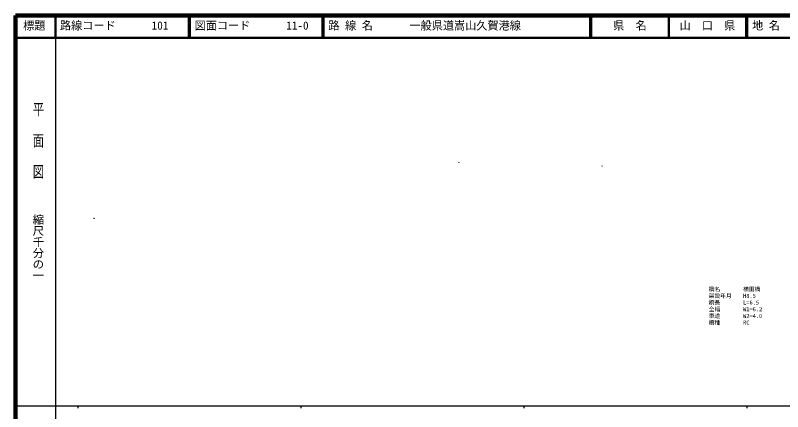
# Model space of a CAD drawing. Units: millimetres on the paper, with parts at other scales. Extents: x 40 to 680, y 20 to 380.
# Drawn here: x 40 to 384.1, y 202.4 to 380 of the extents above; entities that cross this region are included whole.
import ezdxf
from ezdxf.enums import TextEntityAlignment as Align

# ---------------------------------------------------------------- set-up
doc = ezdxf.new("R2010")
doc.units = ezdxf.units.MM
for name, color, linetype, lineweight in [('M-OTRS', 6, 'Continuous', 25), ('M-TTL', 2, 'Continuous', 140), ('M-TTL-BAND', 7, 'Continuous', 25), ('M-TTL-LINE', 7, 'Continuous', 50)]:
    doc.layers.add(name, color=color, linetype=linetype, lineweight=lineweight)
doc.layers.add('M-STR-HTXT', color=7, linetype='Continuous')
doc.layers.add('M-TTL-TXT', color=7, linetype='Continuous')
doc.styles.add('@ＭＳ ゴシック', font='')
doc.styles.add('ＭＳ ゴシック', font='')
doc.styles.get('@ＭＳ ゴシック').set_extended_font_data('@MS Gothic')
doc.styles.get('ＭＳ ゴシック').set_extended_font_data('MS Gothic')

msp = doc.modelspace()

# ---------------------------------------------------------------- linework, layer by layer
at = {"layer": 'M-OTRS'}
for centre, radius in [((238.93, 314.134), 0.0313), ((238.93, 314.134), 0.025), ((238.93, 314.134), 0.0188), ((238.93, 314.134), 0.0125), ((238.93, 314.134), 0.0063), ((303.195, 312.469), 0.0313), ((303.195, 312.469), 0.025), ((303.195, 312.469), 0.0188), ((303.195, 312.469), 0.0125), ((303.195, 312.469), 0.0063), ((75.301, 289.05), 0.0313), ((75.301, 289.05), 0.025), ((75.301, 289.05), 0.0188), ((75.301, 289.05), 0.0125), ((75.301, 289.05), 0.0063)]:
    msp.add_circle(centre, radius, dxfattribs=at)
at = {"layer": 'M-TTL'}
for p, q in [((40, 380), (40, 20)), ((680, 380), (40, 380))]:
    msp.add_line(p, q, dxfattribs=at)
at = {"layer": 'M-TTL-BAND'}
for p, q in [((58, 370), (58, 20)), ((40, 205), (579, 205)), ((68, 205), (68, 204)), ((168, 205), (168, 204)), ((268, 205), (268, 204)), ((368, 205), (368, 204))]:
    msp.add_line(p, q, dxfattribs=at)
at = {"layer": 'M-TTL-LINE'}
for p, q in [((58, 380), (58, 370)), ((117.75, 380), (117.75, 370)), ((118.25, 380), (118.25, 370)), ((177.75, 380), (177.75, 370)), ((178.25, 380), (178.25, 370)), ((297.75, 380), (297.75, 370)), ((298.25, 380), (298.25, 370)), ((333, 380), (333, 370)), ((367.75, 380), (367.75, 370)), ((368.25, 380), (368.25, 370)), ((40, 370), (680, 370))]:
    msp.add_line(p, q, dxfattribs=at)

# ---------------------------------------------------------------- texts
at = {"layer": 'M-STR-HTXT', "style": 'ＭＳ ゴシック'}
for s, p in [('橋名\u3000\u3000\u3000\u3000横田橋', (350.969, 255.847)), ('架設年月\u3000\u3000H8.5', (350.969, 252.847)), ('橋長\u3000\u3000\u3000\u3000L=6.5', (350.969, 249.847)), ('全幅\u3000\u3000\u3000\u3000W1=6.2', (350.969, 246.847)), ('車道\u3000\u3000\u3000\u3000W2=4.0', (350.969, 243.847)), ('橋種\u3000\u3000\u3000\u3000RC', (350.969, 240.847))]:
    msp.add_text(s, height=1.833, dxfattribs=at).set_placement(p, align=Align.BOTTOM_LEFT)
at = {"layer": 'M-TTL-BAND', "style": '@ＭＳ ゴシック', "width": 1.4}
msp.add_text('平  面  図', height=3.666, rotation=270, dxfattribs=at).set_placement((47.277, 341.475), align=Align.BOTTOM_LEFT)
at = {"layer": 'M-TTL-BAND', "style": '@ＭＳ ゴシック'}
msp.add_text('縮尺千分の一', height=3.666, rotation=270, dxfattribs=at).set_placement((47.277, 291.03), align=Align.BOTTOM_LEFT)
at = {"layer": 'M-TTL-TXT', "style": 'ＭＳ ゴシック'}
for s, p in [('標題', (43.5, 372.5)), ('路線コード', (60, 372.5)), ('101', (101.142, 372.5)), ('図面コード', (120.38, 372.5)), ('11-0', (161.521, 372.5)), ('路 線 名', (180.38, 372.5)), ('一般県道嵩山久賀港線', (216.734, 372.5)), ('県\u3000名', (308.125, 372.5)), ('山\u3000口\u3000県', (337.875, 372.5)), ('地 名', (370.38, 372.5))]:
    msp.add_text(s, height=3.666, dxfattribs=at).set_placement(p, align=Align.BOTTOM_LEFT)

doc.saveas('drawing.dxf')
